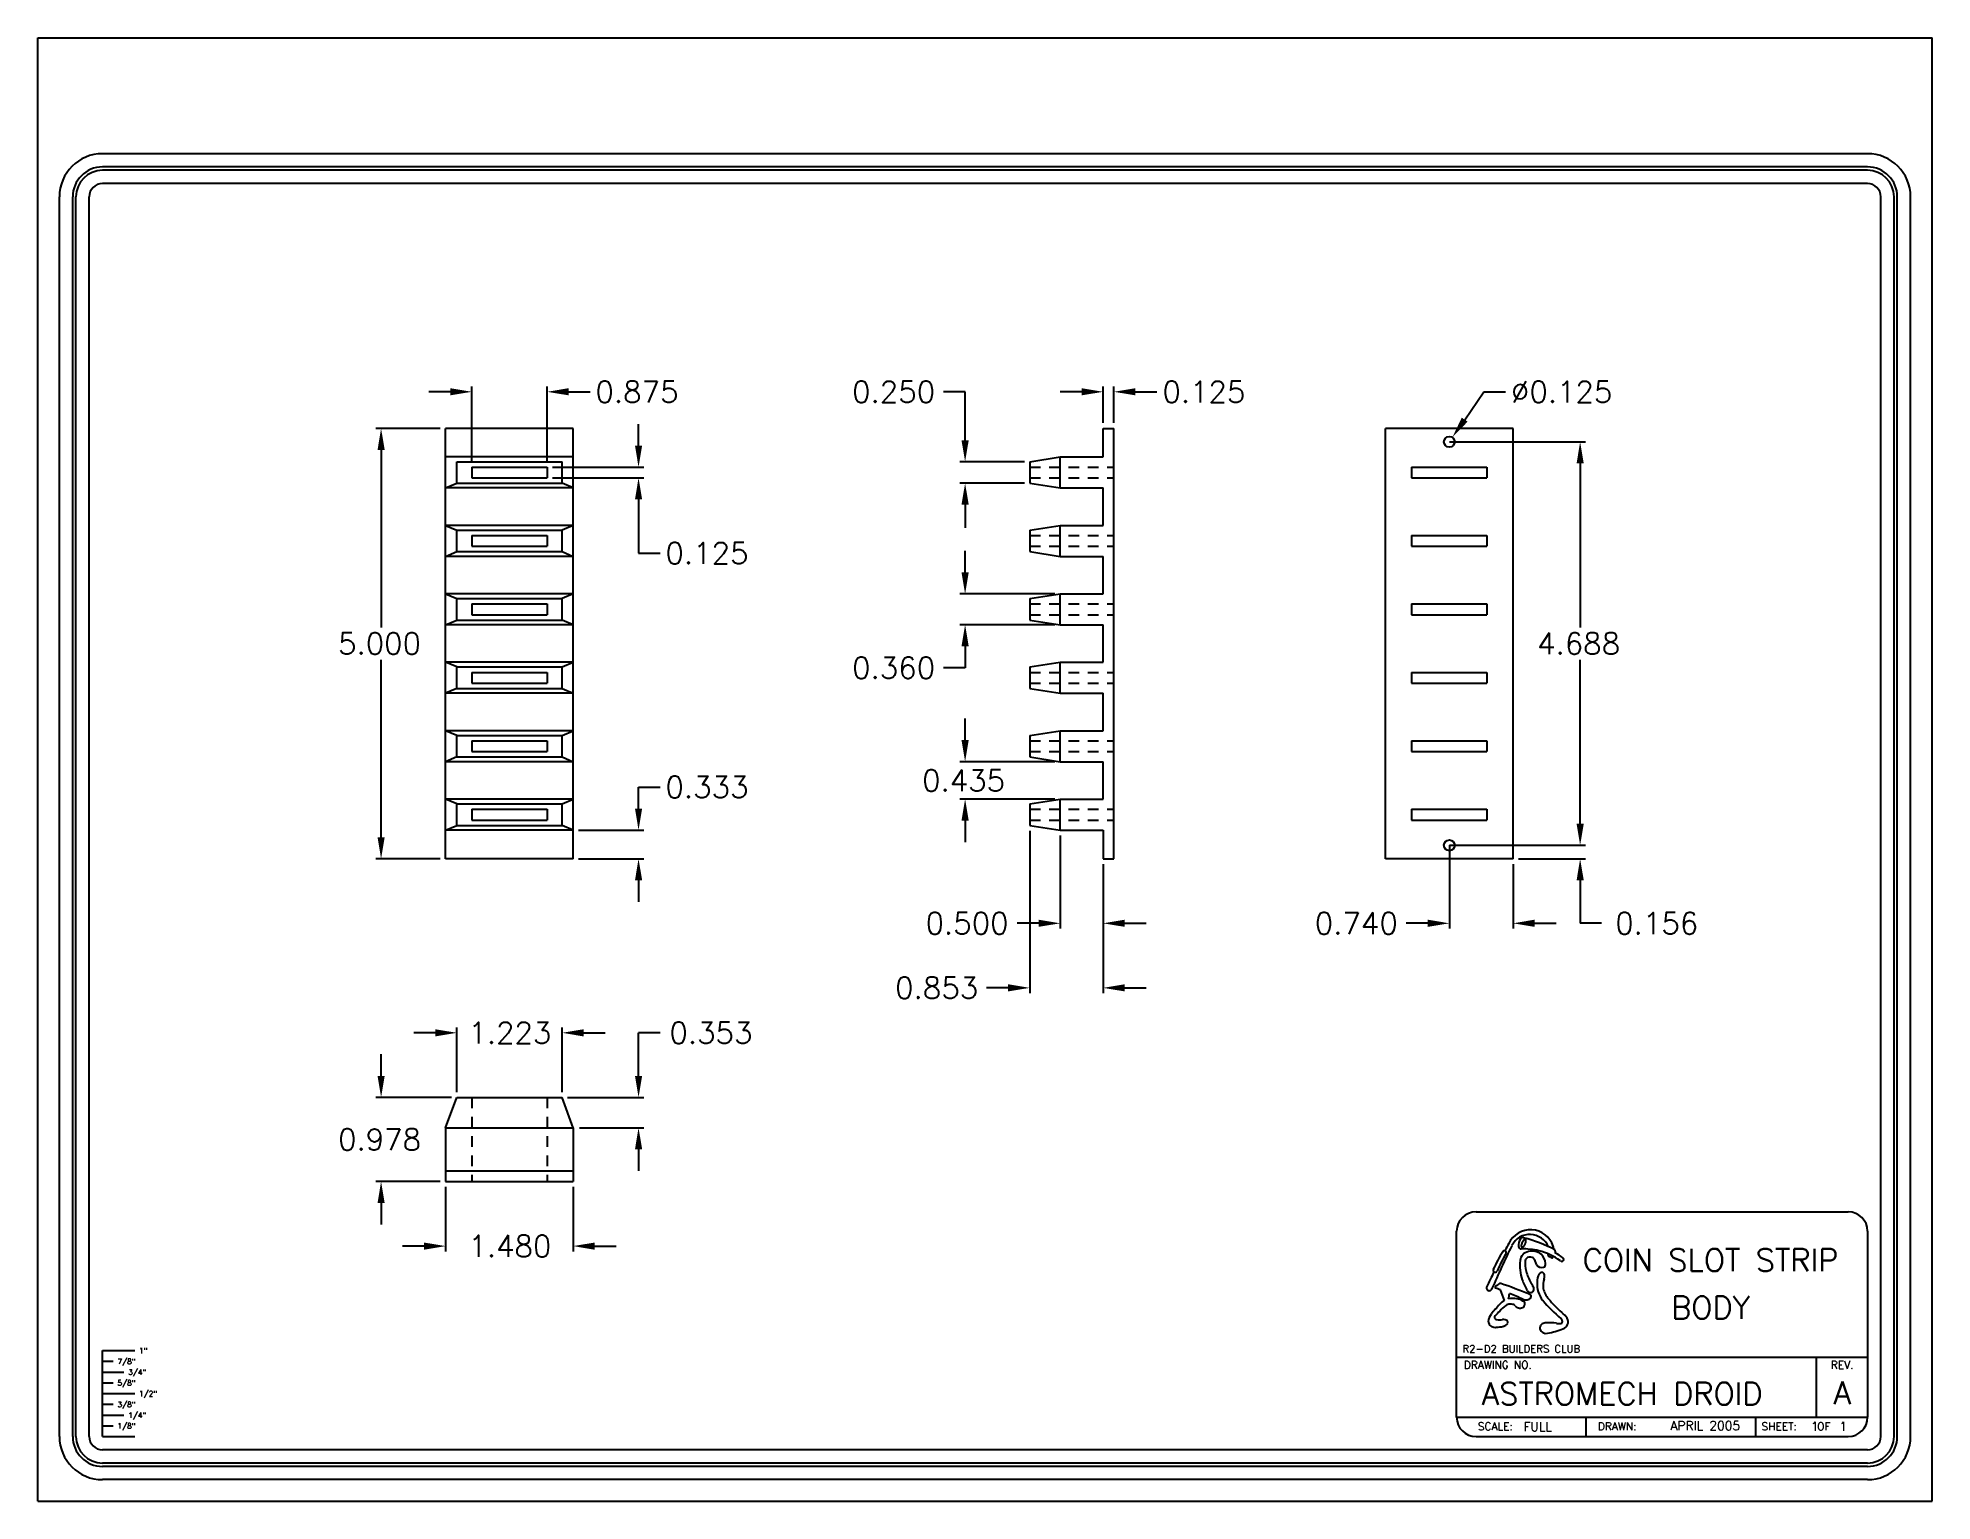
# Model space of a CAD drawing. Extents: x 0 to 22, y 0 to 17.
import ezdxf
from ezdxf.enums import TextEntityAlignment as Align

# ---------------------------------------------------------------- set-up
doc = ezdxf.new("R2010")
doc.units = 0
doc.linetypes.add('HIDDEN2', pattern=[0.1875, 0.125, -0.0625])
doc.layers.get('0').update_dxf_attribs({"linetype": 'CONTINUOUS'})
for name, color, linetype in [('BODY_-_COIN_SLOT_STRIP', 7, 'CONTINUOUS'), ('DIMENSIONS', 1, 'CONTINUOUS'), ('FORM', 5, 'CONTINUOUS')]:
    doc.layers.add(name, color=color, linetype=linetype)
doc.styles.get("Standard").update_dxf_attribs({"font": 'simplex.shx'})

# ---------------------------------------------------------------- blocks, each defined once
blk = doc.blocks.new('*U1')
at = {"layer": 'DIMENSIONS'}
blk.add_text('1.480', height=0.25, dxfattribs=at).set_placement((5, 2.838))

msp = doc.modelspace()

# ---------------------------------------------------------------- linework, layer by layer
for p, q in [((0, 0), (0, 17)), ((0, 17), (22, 17)), ((22, 0), (22, 17)), ((0.75, 0.75), (0.75, 1.75)), ((0.75, 1.75), (1.125, 1.75)), ((0.75, 1.625), (0.875, 1.625)), ((0.75, 1.5), (1, 1.5)), ((0.75, 1.375), (0.875, 1.375)), ((0.75, 1.25), (1.125, 1.25)), ((0.75, 1.125), (0.875, 1.125)), ((0.75, 1), (1, 1)), ((0.75, 0.875), (0.875, 0.875)), ((0.75, 0.75), (1.125, 0.75)), ((0, 0), (22, 0))]:
    msp.add_line(p, q)
at = {"layer": 'BODY_-_COIN_SLOT_STRIP'}
for p, q in [((4.736, 7.463), (4.736, 12.463)), ((6.216, 12.463), (4.736, 12.463)), ((6.216, 7.463), (6.216, 12.463)), ((12.372, 12.463), (12.497, 12.463)), ((12.372, 12.131), (12.372, 12.463)), ((12.497, 7.463), (12.497, 12.463)), ((15.653, 7.463), (15.653, 12.463)), ((17.133, 12.463), (15.653, 12.463)), ((17.133, 7.463), (17.133, 12.463)), ((6.216, 12.131), (4.736, 12.131)), ((11.519, 12.076), (11.872, 12.131)), ((11.872, 11.771), (11.872, 12.131)), ((11.872, 12.131), (12.372, 12.131)), ((4.865, 11.826), (4.865, 12.076)), ((4.865, 12.076), (6.088, 12.076)), ((5.039, 12.013), (5.914, 12.013)), ((5.039, 12.013), (5.039, 11.888)), ((5.039, 11.888), (5.914, 11.888)), ((5.914, 12.013), (5.914, 11.888)), ((6.088, 11.826), (6.088, 12.076)), ((11.519, 12.076), (11.519, 11.826)), ((15.955, 12.013), (16.83, 12.013)), ((15.955, 12.013), (15.955, 11.888)), ((15.955, 11.888), (16.83, 11.888)), ((16.83, 12.013), (16.83, 11.888)), ((4.736, 11.771), (4.865, 11.826)), ((6.216, 11.771), (4.736, 11.771)), ((4.865, 11.826), (6.088, 11.826)), ((6.216, 11.771), (6.088, 11.826)), ((11.519, 11.826), (11.872, 11.771)), ((11.872, 11.771), (12.372, 11.771)), ((12.372, 11.336), (12.372, 11.771)), ((6.216, 11.336), (4.736, 11.336)), ((4.736, 11.336), (4.865, 11.281)), ((4.865, 11.031), (4.865, 11.281)), ((4.865, 11.281), (6.088, 11.281)), ((6.216, 11.336), (6.088, 11.281)), ((6.088, 11.031), (6.088, 11.281)), ((11.519, 11.281), (11.872, 11.336)), ((11.519, 11.281), (11.519, 11.031)), ((11.872, 10.976), (11.872, 11.336)), ((11.872, 11.336), (12.372, 11.336)), ((4.736, 10.976), (4.865, 11.031)), ((4.865, 11.031), (6.088, 11.031)), ((5.039, 11.218), (5.914, 11.218)), ((5.039, 11.218), (5.039, 11.093)), ((5.039, 11.093), (5.914, 11.093)), ((5.914, 11.218), (5.914, 11.093)), ((6.088, 11.031), (6.216, 10.976)), ((11.519, 11.031), (11.872, 10.976)), ((15.955, 11.218), (16.83, 11.218)), ((15.955, 11.218), (15.955, 11.093)), ((15.955, 11.093), (16.83, 11.093)), ((16.83, 11.218), (16.83, 11.093)), ((6.216, 10.976), (4.736, 10.976)), ((11.872, 10.976), (12.372, 10.976)), ((12.372, 10.541), (12.372, 10.976)), ((6.216, 10.541), (4.736, 10.541)), ((4.736, 10.541), (4.865, 10.486)), ((4.865, 10.236), (4.865, 10.486)), ((4.865, 10.486), (6.088, 10.486)), ((5.039, 10.423), (5.914, 10.423)), ((5.039, 10.423), (5.039, 10.298)), ((5.914, 10.423), (5.914, 10.298)), ((6.216, 10.541), (6.088, 10.486)), ((6.088, 10.236), (6.088, 10.486)), ((11.519, 10.486), (11.872, 10.541)), ((11.519, 10.486), (11.519, 10.236)), ((11.872, 10.181), (11.872, 10.541)), ((11.872, 10.541), (12.372, 10.541)), ((15.955, 10.423), (16.83, 10.423)), ((15.955, 10.423), (15.955, 10.298)), ((16.83, 10.423), (16.83, 10.298)), ((4.736, 10.181), (4.865, 10.236)), ((6.216, 10.181), (4.736, 10.181)), ((4.865, 10.236), (6.088, 10.236)), ((5.039, 10.298), (5.914, 10.298)), ((6.216, 10.181), (6.088, 10.236)), ((11.519, 10.236), (11.872, 10.181)), ((11.872, 10.181), (12.372, 10.181)), ((12.372, 9.746), (12.372, 10.181)), ((15.955, 10.298), (16.83, 10.298)), ((6.216, 9.746), (4.736, 9.746)), ((4.865, 9.691), (4.736, 9.746)), ((4.865, 9.691), (6.088, 9.691)), ((4.865, 9.441), (4.865, 9.691)), ((6.088, 9.691), (6.216, 9.746)), ((6.088, 9.441), (6.088, 9.691)), ((11.519, 9.691), (11.872, 9.746)), ((11.519, 9.691), (11.519, 9.441)), ((11.872, 9.386), (11.872, 9.746)), ((11.872, 9.746), (12.372, 9.746)), ((5.039, 9.628), (5.914, 9.628)), ((5.039, 9.628), (5.039, 9.503)), ((5.039, 9.503), (5.914, 9.503)), ((5.914, 9.628), (5.914, 9.503)), ((15.955, 9.628), (16.83, 9.628)), ((15.955, 9.628), (15.955, 9.503)), ((15.955, 9.503), (16.83, 9.503)), ((16.83, 9.628), (16.83, 9.503)), ((4.865, 9.441), (4.736, 9.386)), ((6.216, 9.386), (4.736, 9.386)), ((4.865, 9.441), (6.088, 9.441)), ((6.088, 9.441), (6.216, 9.386)), ((11.519, 9.441), (11.872, 9.386)), ((11.872, 9.386), (12.372, 9.386)), ((12.372, 8.951), (12.372, 9.386)), ((6.216, 8.951), (4.736, 8.951)), ((4.865, 8.896), (4.736, 8.951)), ((4.865, 8.646), (4.865, 8.896)), ((4.865, 8.896), (6.088, 8.896)), ((5.039, 8.833), (5.914, 8.833)), ((5.039, 8.833), (5.039, 8.708)), ((5.914, 8.833), (5.914, 8.708)), ((6.088, 8.896), (6.216, 8.951)), ((6.088, 8.646), (6.088, 8.896)), ((11.519, 8.896), (11.872, 8.951)), ((11.519, 8.896), (11.519, 8.646)), ((11.872, 8.591), (11.872, 8.951)), ((11.872, 8.951), (12.372, 8.951)), ((15.955, 8.833), (16.83, 8.833)), ((15.955, 8.833), (15.955, 8.708)), ((16.83, 8.833), (16.83, 8.708)), ((4.865, 8.646), (4.736, 8.591)), ((6.216, 8.591), (4.736, 8.591)), ((4.865, 8.646), (6.088, 8.646)), ((5.039, 8.708), (5.914, 8.708)), ((6.088, 8.646), (6.216, 8.591)), ((11.519, 8.646), (11.872, 8.591)), ((11.872, 8.591), (12.372, 8.591)), ((12.372, 8.156), (12.372, 8.591)), ((15.955, 8.708), (16.83, 8.708)), ((6.216, 8.156), (4.736, 8.156)), ((4.865, 8.101), (4.736, 8.156)), ((6.088, 8.101), (6.216, 8.156)), ((11.519, 8.101), (11.872, 8.156)), ((11.872, 7.796), (11.872, 8.156)), ((11.872, 8.156), (12.372, 8.156)), ((4.865, 7.851), (4.865, 8.101)), ((4.865, 8.101), (6.088, 8.101)), ((5.039, 8.038), (5.914, 8.038)), ((5.039, 8.038), (5.039, 7.913)), ((5.914, 8.038), (5.914, 7.913)), ((6.088, 7.851), (6.088, 8.101)), ((11.519, 8.101), (11.519, 7.851)), ((15.955, 8.038), (16.83, 8.038)), ((15.955, 8.038), (15.955, 7.913)), ((16.83, 8.038), (16.83, 7.913)), ((4.736, 7.796), (4.865, 7.851)), ((6.216, 7.796), (4.736, 7.796)), ((4.865, 7.851), (6.088, 7.851)), ((5.039, 7.913), (5.914, 7.913)), ((6.216, 7.796), (6.088, 7.851)), ((11.519, 7.851), (11.872, 7.796)), ((11.872, 7.796), (12.372, 7.796)), ((12.372, 7.796), (12.372, 7.463)), ((15.955, 7.913), (16.83, 7.913)), ((6.216, 7.463), (4.736, 7.463)), ((12.372, 7.463), (12.497, 7.463)), ((17.133, 7.463), (15.653, 7.463)), ((4.736, 4.338), (4.865, 4.691)), ((4.865, 4.691), (6.088, 4.691)), ((6.216, 4.338), (6.088, 4.691)), ((4.736, 4.338), (4.736, 3.713)), ((4.736, 4.338), (6.216, 4.338)), ((6.216, 4.338), (6.216, 3.713)), ((4.736, 3.838), (6.216, 3.838)), ((4.736, 3.713), (6.216, 3.713))]:
    msp.add_line(p, q, dxfattribs=at)
at = {"layer": 'BODY_-_COIN_SLOT_STRIP', "linetype": 'HIDDEN2'}
for p, q in [((11.519, 12.013), (12.497, 12.013)), ((11.519, 11.888), (12.497, 11.888)), ((11.519, 11.218), (12.497, 11.218)), ((11.519, 11.093), (12.497, 11.093)), ((11.519, 10.423), (12.497, 10.423)), ((11.519, 10.298), (12.497, 10.298)), ((11.519, 9.628), (12.497, 9.628)), ((11.519, 9.503), (12.497, 9.503)), ((11.519, 8.833), (12.497, 8.833)), ((11.519, 8.708), (12.497, 8.708)), ((11.519, 8.038), (12.497, 8.038)), ((11.519, 7.913), (12.497, 7.913)), ((5.039, 4.691), (5.039, 3.713)), ((5.914, 4.691), (5.914, 3.713))]:
    msp.add_line(p, q, dxfattribs=at)
at = {"layer": 'BODY_-_COIN_SLOT_STRIP'}
for centre in [(16.393, 12.307), (16.393, 7.619)]:
    msp.add_circle(centre, 0.0625, dxfattribs=at)
at = {"layer": 'DIMENSIONS'}
for p, q in [((4.789, 12.888), (4.539, 12.888)), ((5.039, 12.076), (5.039, 12.951)), ((5.914, 12.076), (5.914, 12.951)), ((6.164, 12.888), (6.414, 12.888)), ((10.769, 12.888), (10.519, 12.888)), ((10.769, 12.326), (10.769, 12.888)), ((12.122, 12.888), (11.872, 12.888)), ((12.372, 12.526), (12.372, 12.951)), ((12.497, 12.526), (12.497, 12.951)), ((12.747, 12.888), (12.997, 12.888)), ((16.571, 12.564), (16.795, 12.888)), ((16.795, 12.888), (17.045, 12.888)), ((4.674, 12.463), (3.924, 12.463)), ((6.976, 12.263), (6.976, 12.513)), ((3.986, 12.213), (3.986, 10.151)), ((16.393, 12.307), (17.975, 12.307)), ((5.976, 12.013), (7.039, 12.013)), ((5.976, 11.888), (7.039, 11.888)), ((11.457, 12.076), (10.707, 12.076)), ((17.912, 12.057), (17.912, 10.151)), ((11.457, 11.826), (10.707, 11.826)), ((6.976, 11.638), (6.976, 11.013)), ((10.769, 11.576), (10.769, 11.308)), ((6.976, 11.013), (7.226, 11.013)), ((10.769, 10.791), (10.769, 11.041)), ((11.81, 10.541), (10.707, 10.541)), ((11.81, 10.181), (10.707, 10.181)), ((10.769, 9.931), (10.769, 9.681)), ((3.986, 7.713), (3.986, 9.776)), ((10.769, 9.681), (10.519, 9.681)), ((17.912, 7.869), (17.912, 9.776)), ((10.769, 8.841), (10.769, 9.091)), ((11.81, 8.591), (10.707, 8.591)), ((6.976, 8.046), (6.976, 8.296)), ((6.976, 8.296), (7.226, 8.296)), ((11.81, 8.156), (10.707, 8.156)), ((17.912, 7.869), (17.912, 8.119)), ((6.279, 7.796), (7.039, 7.796)), ((10.769, 7.906), (10.769, 7.656)), ((11.519, 7.788), (11.519, 5.901)), ((11.872, 7.733), (11.872, 6.651)), ((16.393, 7.619), (17.975, 7.619)), ((16.393, 7.619), (16.393, 6.651)), ((16.455, 7.619), (17.975, 7.619)), ((4.674, 7.463), (3.924, 7.463)), ((6.279, 7.463), (7.039, 7.463)), ((12.372, 7.401), (12.372, 6.651)), ((12.372, 7.401), (12.372, 5.901)), ((17.133, 7.401), (17.133, 6.651)), ((17.195, 7.463), (17.975, 7.463)), ((6.976, 7.213), (6.976, 6.963)), ((17.912, 7.213), (17.912, 6.713)), ((11.622, 6.713), (11.372, 6.713)), ((12.622, 6.713), (12.872, 6.713)), ((16.143, 6.713), (15.893, 6.713)), ((17.383, 6.713), (17.633, 6.713)), ((18.162, 6.713), (17.912, 6.713)), ((11.269, 5.963), (11.019, 5.963)), ((12.622, 5.963), (12.872, 5.963)), ((12.622, 5.963), (12.872, 5.963)), ((4.865, 4.753), (4.865, 5.503)), ((6.088, 4.753), (6.088, 5.503)), ((4.615, 5.441), (4.365, 5.441)), ((6.338, 5.441), (6.588, 5.441)), ((6.976, 4.941), (6.976, 5.441)), ((7.226, 5.441), (6.976, 5.441)), ((3.986, 4.941), (3.986, 5.191)), ((4.802, 4.691), (3.924, 4.691)), ((6.15, 4.691), (7.039, 4.691)), ((6.289, 4.338), (7.039, 4.338)), ((6.976, 4.088), (6.976, 3.838)), ((4.674, 3.713), (3.924, 3.713)), ((4.736, 3.65), (4.736, 2.9)), ((6.216, 3.65), (6.216, 2.9)), ((3.986, 3.463), (3.986, 3.213)), ((4.486, 2.963), (4.236, 2.963)), ((6.466, 2.963), (6.716, 2.963))]:
    msp.add_line(p, q, dxfattribs=at)
for points in [[(4.789, 12.93), (4.789, 12.847), (5.039, 12.888)], [(6.164, 12.93), (6.164, 12.847), (5.914, 12.888)], [(12.122, 12.93), (12.122, 12.847), (12.372, 12.888)], [(12.747, 12.93), (12.747, 12.847), (12.497, 12.888)], [(16.537, 12.588), (16.605, 12.541), (16.428, 12.359)], [(3.945, 12.213), (4.028, 12.213), (3.986, 12.463)], [(10.727, 12.326), (10.811, 12.326), (10.769, 12.076)], [(6.935, 12.263), (7.018, 12.263), (6.976, 12.013)], [(17.871, 12.057), (17.954, 12.057), (17.912, 12.307)], [(6.935, 11.638), (7.018, 11.638), (6.976, 11.888)], [(10.727, 11.576), (10.811, 11.576), (10.769, 11.826)], [(10.727, 10.791), (10.811, 10.791), (10.769, 10.541)], [(10.727, 9.931), (10.811, 9.931), (10.769, 10.181)], [(10.727, 8.841), (10.811, 8.841), (10.769, 8.591)], [(10.727, 7.906), (10.811, 7.906), (10.769, 8.156)], [(6.935, 8.046), (7.018, 8.046), (6.976, 7.796)], [(3.945, 7.713), (4.028, 7.713), (3.986, 7.463)], [(17.871, 7.869), (17.954, 7.869), (17.912, 7.619)], [(17.871, 7.869), (17.954, 7.869), (17.912, 7.619)], [(6.935, 7.213), (7.018, 7.213), (6.976, 7.463)], [(17.871, 7.213), (17.954, 7.213), (17.912, 7.463)], [(11.622, 6.755), (11.622, 6.672), (11.872, 6.713)], [(12.622, 6.755), (12.622, 6.672), (12.372, 6.713)], [(16.143, 6.755), (16.143, 6.672), (16.393, 6.713)], [(17.383, 6.755), (17.383, 6.672), (17.133, 6.713)], [(11.269, 6.005), (11.269, 5.922), (11.519, 5.963)], [(12.622, 6.005), (12.622, 5.922), (12.372, 5.963)], [(4.615, 5.482), (4.615, 5.399), (4.865, 5.441)], [(6.338, 5.482), (6.338, 5.399), (6.088, 5.441)], [(3.945, 4.941), (4.028, 4.941), (3.986, 4.691)], [(6.935, 4.941), (7.018, 4.941), (6.976, 4.691)], [(6.935, 4.088), (7.018, 4.088), (6.976, 4.338)], [(3.945, 3.463), (4.028, 3.463), (3.986, 3.713)], [(4.486, 3.004), (4.486, 2.921), (4.736, 2.963)], [(6.466, 3.004), (6.466, 2.921), (6.216, 2.963)]]:
    msp.add_solid(points, dxfattribs=at)
at = {"layer": 'FORM'}
for p, q in [((21.25, 15.654), (0.75, 15.654)), ((21.25, 15.5), (0.75, 15.5)), ((21.25, 15.462), (0.75, 15.462)), ((21.25, 15.308), (0.75, 15.308)), ((0.25, 0.75), (0.25, 15.154)), ((0.404, 0.75), (0.404, 15.154)), ((0.442, 0.75), (0.442, 15.154)), ((0.596, 0.75), (0.596, 15.154)), ((21.404, 0.75), (21.404, 15.154)), ((21.558, 0.75), (21.558, 15.154)), ((21.596, 0.75), (21.596, 15.154)), ((21.75, 0.75), (21.75, 15.154)), ((21.25, 0.596), (0.75, 0.596)), ((21.25, 0.442), (0.75, 0.442)), ((21.25, 0.404), (0.75, 0.404)), ((21.25, 0.25), (0.75, 0.25))]:
    msp.add_line(p, q, dxfattribs=at)
at = {"layer": 'FORM', "linetype": 'CONTINUOUS'}
for p, q in [((16.703, 3.361), (21.025, 3.361)), ((16.478, 0.975), (16.478, 3.136)), ((21.25, 3.136), (21.25, 0.975)), ((16.478, 1.673), (21.25, 1.673)), ((20.655, 1.673), (20.655, 0.975)), ((16.478, 0.975), (21.25, 0.975)), ((17.978, 0.975), (17.978, 0.75)), ((19.95, 0.972), (19.95, 0.747)), ((16.703, 0.75), (21.025, 0.75))]:
    msp.add_line(p, q, dxfattribs=at)
at = {"layer": 'FORM', "color": 1}
msp.add_polyline3d([(17.276, 3.04, 0), (17.275, 3.041, 0), (17.274, 3.041, 0), (17.273, 3.041, 0), (17.272, 3.041, 0), (17.27, 3.041, 0), (17.269, 3.041, 0), (17.268, 3.04, 0), (17.267, 3.04, 0), (17.266, 3.039, 0), (17.265, 3.039, 0), (17.263, 3.038, 0), (17.262, 3.037, 0), (17.261, 3.036, 0), (17.259, 3.035, 0), (17.258, 3.034, 0), (17.257, 3.033, 0), (17.255, 3.032, 0), (17.254, 3.03, 0), (17.253, 3.029, 0), (17.252, 3.027, 0), (17.25, 3.025, 0), (17.249, 3.024, 0), (17.248, 3.022, 0), (17.246, 3.02, 0), (17.245, 3.018, 0), (17.244, 3.016, 0), (17.243, 3.014, 0), (17.242, 3.012, 0), (17.241, 3.01, 0), (17.239, 3.008, 0), (17.238, 3.006, 0), (17.237, 3.003, 0), (17.236, 3.001, 0), (17.236, 2.999, 0), (17.235, 2.997, 0), (17.234, 2.995, 0), (17.233, 2.992, 0), (17.233, 2.99, 0), (17.232, 2.988, 0), (17.231, 2.986, 0), (17.231, 2.983, 0), (17.23, 2.981, 0), (17.23, 2.979, 0), (17.23, 2.977, 0), (17.229, 2.975, 0), (17.229, 2.973, 0), (17.229, 2.971, 0), (17.229, 2.969, 0), (17.229, 2.968, 0), (17.229, 2.966, 0), (17.229, 2.964, 0), (17.229, 2.962, 0), (17.23, 2.961, 0), (17.23, 2.96, 0), (17.23, 2.958, 0), (17.231, 2.957, 0), (17.231, 2.956, 0), (17.232, 2.955, 0), (17.232, 2.954, 0), (17.233, 2.953, 0), (17.234, 2.952, 0), (17.234, 2.951, 0), (17.235, 2.951, 0), (17.236, 2.95, 0), (17.237, 2.95, 0), (17.238, 2.95, 0), (17.239, 2.95, 0), (17.24, 2.95, 0), (17.241, 2.95, 0), (17.242, 2.95, 0), (17.244, 2.95, 0), (17.245, 2.951, 0), (17.246, 2.951, 0), (17.247, 2.952, 0), (17.248, 2.953, 0), (17.25, 2.953, 0), (17.251, 2.954, 0), (17.252, 2.955, 0), (17.254, 2.957, 0), (17.255, 2.958, 0), (17.256, 2.959, 0), (17.258, 2.961, 0), (17.259, 2.962, 0), (17.26, 2.964, 0), (17.262, 2.965, 0), (17.263, 2.967, 0), (17.264, 2.969, 0), (17.265, 2.971, 0), (17.267, 2.973, 0), (17.268, 2.975, 0), (17.269, 2.977, 0), (17.27, 2.979, 0), (17.271, 2.981, 0), (17.272, 2.983, 0), (17.273, 2.985, 0), (17.274, 2.987, 0), (17.275, 2.989, 0), (17.276, 2.992, 0), (17.277, 2.994, 0), (17.278, 2.996, 0), (17.279, 2.998, 0), (17.279, 3.001, 0), (17.28, 3.003, 0), (17.28, 3.005, 0), (17.281, 3.007, 0), (17.282, 3.009, 0), (17.282, 3.011, 0), (17.282, 3.014, 0), (17.282, 3.016, 0), (17.283, 3.018, 0), (17.283, 3.019, 0), (17.283, 3.021, 0), (17.283, 3.023, 0), (17.283, 3.025, 0), (17.283, 3.027, 0), (17.283, 3.028, 0), (17.282, 3.03, 0), (17.282, 3.031, 0), (17.282, 3.032, 0), (17.281, 3.034, 0), (17.281, 3.035, 0), (17.28, 3.036, 0), (17.279, 3.037, 0), (17.279, 3.038, 0), (17.278, 3.039, 0), (17.277, 3.039, 0), (17.276, 3.04, 0), (17.276, 3.04, 0)], dxfattribs=at)
at = {"layer": 'FORM'}
for centre, radius, start, end in [((0.75, 15.154), 0.5, 90, 180), ((21.25, 15.154), 0.5, 0, 90), ((0.75, 15.154), 0.346, 90, 180), ((0.75, 15.154), 0.308, 90, 180), ((21.25, 15.154), 0.346, 0, 90), ((21.25, 15.154), 0.308, 0, 90), ((0.75, 15.154), 0.154, 90, 180), ((21.25, 15.154), 0.154, 0, 90), ((0.75, 0.75), 0.5, 180, 270), ((0.75, 0.75), 0.346, 180, 270), ((0.75, 0.75), 0.308, 180, 270), ((0.75, 0.75), 0.154, 180, 270), ((21.25, 0.75), 0.5, 270, 0), ((21.25, 0.75), 0.346, 270, 0), ((21.25, 0.75), 0.308, 270, 0), ((21.25, 0.75), 0.154, 270, 0)]:
    msp.add_arc(centre, radius, start, end, dxfattribs=at)
at = {"layer": 'FORM', "linetype": 'CONTINUOUS'}
for centre, start, end in [((16.703, 3.136), 90, 180), ((21.025, 3.136), 360, 90), ((16.703, 0.975), 180, 270), ((21.025, 0.975), 270, 0)]:
    msp.add_arc(centre, 0.225, start, end, dxfattribs=at)
at = {"layer": 'FORM', "color": 7}
for centre, radius, start, end in [((17.335, 2.875), 0.278, 18.2326, 154.6361), ((17.32, 2.877), 0.22, 85.4854, 155.5007), ((17.329, 2.86), 0.236, 23.4687, 88.1516), ((26.447, -1.666), 10.415, 153.5831, 156.6069), ((24.943, -1.125), 8.874, 152.341, 152.9694), ((17.331, 2.785), 0.116, 99.8697, 175.5952), ((17.352, 2.722), 0.182, 54.1043, 102.9674), ((17.362, 2.758), 0.148, 0.8907, 49.1139), ((17.429, 2.913), 0.124, 333.247, 339.1268), ((17.418, 2.904), 0.19, 5.638, 17.7915), ((25.042, -1.414), 9.096, 153.3711, 154.604), ((17.677, 2.732), 0.466, 172.3003, 200.1263), ((17.548, 2.754), 0.276, 171.5259, 197.4947), ((17.322, 2.787), 0.048, 100.0375, 170.9848), ((17.867, 2.831), 0.604, 195.3231, 209.2908), ((17.324, 2.718), 0.117, 68.785, 94.7421), ((17.307, 2.762), 0.0871, 20.1831, 47.8338), ((17.16, 2.686), 0.253, 14.2811, 24.9473), ((17.465, 2.784), 0.0699, 210.2865, 287.2592), ((17.466, 2.624), 0.0332, 69.7642, 151.8988), ((17.462, 2.621), 0.0368, 357.6694, 65.2511), ((17.471, 2.753), 0.0394, 291.9673, 10.2011), ((17.547, 2.854), 0.00713, 157.3748, 243.1832), ((17.713, 3.159), 0.354, 241.5397, 249.3399), ((17.589, 2.831), 0.00392, 246.7424, 343.5507), ((17.418, 2.904), 0.19, 336.9972, 341.1119), ((16.856, 2.477), 0.0328, 161.1287, 346.893), ((16.933, 2.484), 0.00917, 120.5491, 251.4839), ((17.104, 2.316), 0.248, 124.2548, 135.0129), ((15.699, -0.948), 3.638, 69.2866, 70.2231), ((16.983, 2.502), 0.0272, 76.4452, 134.3635), ((18.095, 2.805), 1.164, 197.5192, 203.9815), ((13.996, -5.973), 9.014, 68.3272, 70.6061), ((18.01, 2.862), 0.824, 200.6463, 210.0465), ((17.335, 2.464), 0.0413, 201.5645, 38.0941), ((16.875, 2.223), 0.561, 28.4319, 33.8655), ((17.717, 2.521), 0.305, 175.9752, 218.045), ((17.588, 2.552), 0.175, 149.9608, 183.0164), ((17.771, 2.498), 0.289, 162.8186, 185.355), ((17.739, 2.527), 0.262, 192.3535, 222.302), ((17.375, 2.614), 0.123, 345.3619, 2.6057), ((18.526, 0.861), 2.105, 137.4564, 141.4055), ((17.686, 1.488), 1.009, 134.541, 138.9147), ((17.16, 2.124), 0.244, 121.505, 139.0958), ((17.302, 1.933), 0.424, 126.6804, 139.7871), ((17.098, 2.205), 0.0841, 90, 125.5975), ((16.737, 2.434), 0.354, 346.5241, 356.715), ((17.125, 2.025), 0.329, 81.0168, 97.6796), ((15.699, -0.948), 3.638, 64.8574, 67.5151), ((17.107, 2.24), 0.0497, 63.4627, 100.742), ((17.111, 2.214), 0.0734, 50.0038, 75.5417), ((17.242, 2.344), 0.112, 221.1819, 237.6838), ((17.146, 2.156), 0.197, 58.748, 81.1062), ((17.213, 2.333), 0.0899, 250.0839, 281.7545), ((17.226, 2.287), 0.0415, 277.7057, 342.6988), ((17.278, 2.412), 0.0742, 243.4858, 285.1066), ((17.236, 2.292), 0.0343, 329.1857, 69.5272), ((17.289, 2.401), 0.0619, 277.7873, 324.4296), ((17.319, 2.379), 0.0245, 325.5245, 75.3405), ((18.685, 3.332), 1.567, 219.6028, 230.5002), ((18.64, 3.253), 1.419, 219.5063, 228.4276), ((17, 2.075), 0.155, 140.5469, 175.5193), ((16.89, 2.087), 0.0444, 178.8843, 204.47), ((16.904, 2.08), 0.0554, 192.6455, 248.2224), ((16.928, 2.126), 0.107, 245.4026, 275.4098), ((16.937, 2.134), 0.0204, 124.2549, 201.2233), ((16.943, 2.137), 0.0267, 201.8253, 267.1645), ((16.926, 2.426), 0.406, 271.6993, 283.3954), ((16.976, 2.347), 0.24, 261.666, 278.334), ((17.014, 2.023), 0.0874, 52.9907, 91.7489), ((16.999, 2.117), 0.0895, 283.5752, 324.5897), ((17.05, 2.075), 0.0238, 337.1416, 47.565), ((17.505, 2.009), 0.0608, 88.4325, 186.6263), ((17.514, 2.021), 0.0727, 195.7266, 285.3807), ((17.556, 1.522), 0.55, 81.4266, 95.2081), ((17.428, 2.665), 0.721, 278.3733, 293.1521), ((17.67, 2.211), 0.149, 257.5181, 277.231), ((17.658, 2.085), 0.0481, 12.0254, 52.1436), ((17.679, 2.089), 0.0274, 292.2603, 12.8674), ((17.545, 1.983), 0.259, 32.9711, 53.7284), ((17.686, 2.084), 0.0865, 287.7475, 27.3521)]:
    msp.add_arc(centre, radius, start, end, dxfattribs=at)
at = {"layer": 'FORM', "color": 5}
for centre, radius, start, end in [((18.671, 1.878), 1.947, 148.4149, 155.1985), ((19.048, 1.745), 2.296, 150.4088, 156.2074), ((17.032, 2.888), 0.0215, 335.3232, 152.6722), ((17.33, 2.97), 0.135, 145.6086, 184.3667), ((17.226, 2.961), 0.0308, 183.998, 273.3138), ((17.247, 3.028), 0.0336, 75.2447, 147.693), ((17.221, 1.871), 1.06, 78.393, 89.648), ((16.847, 1.492), 1.621, 61.6372, 75.392), ((17.209, 2.116), 0.825, 54.9325, 74.1529), ((17.586, 2.891), 0.041, 342.6983, 41.6728), ((17.427, 2.454), 0.469, 52.7669, 65.0636), ((16.926, 2.683), 0.0245, 152.1811, 330.991), ((17.698, 2.808), 0.023, 227.6203, 57.4121)]:
    msp.add_arc(centre, radius, start, end, dxfattribs=at)

# ---------------------------------------------------------------- block references
msp.add_blockref('*U1', (0, 0))

# ---------------------------------------------------------------- texts
for s, p in [('1"', (1.174, 1.717)), ('7/8"', (0.924, 1.592)), ('3/4"', (1.049, 1.467)), ('5/8"', (0.924, 1.342)), ('3/8"', (0.924, 1.092)), ('1/2"', (1.174, 1.217)), ('1/8"', (0.924, 0.842)), ('1/4"', (1.049, 0.967))]:
    msp.add_text(s, height=0.0625).set_placement(p)
at = {"layer": 'DIMENSIONS'}
for s, p in [('0.875', (6.476, 12.763)), ('0.250', (9.457, 12.763)), ('0.125', (13.06, 12.763)), ('∅0.125', (17.108, 12.763)), ('0.125', (7.289, 10.888)), ('5.000', (3.486, 9.838)), ('4.688', (17.412, 9.838)), ('0.360', (9.457, 9.556)), ('0.333', (7.289, 8.171)), ('0.435', (10.269, 8.248)), ('0.500', (10.31, 6.588)), ('0.740', (14.83, 6.588)), ('0.156', (18.32, 6.588)), ('0.853', (9.957, 5.838)), ('1.223', (5, 5.316)), ('0.353', (7.335, 5.316)), ('0.978', (3.486, 4.077))]:
    msp.add_text(s, height=0.25, dxfattribs=at).set_placement(p)
at = {"layer": 'FORM'}
for s, height, p in [('COIN SLOT STRIP', 0.26052, (19.427, 2.671)), ('BODY', 0.2605, (19.427, 2.119))]:
    msp.add_text(s, height=height, dxfattribs=at).set_placement(p, align=Align.CENTER)
at = {"layer": 'FORM', "color": 7}
msp.add_text('R2-D2 BUILDERS CLUB', height=0.08615, dxfattribs=at).set_placement((16.546, 1.727))
at = {"layer": 'FORM', "linetype": 'CONTINUOUS'}
for s, height, p in [('DRAWING NO.', 0.09003, (16.561, 1.538)), ('SCALE:', 0.09, (16.725, 0.824)), ('DRAWN:', 0.09, (18.119, 0.824)), ('SHEET:   OF', 0.09003, (20.018, 0.823))]:
    msp.add_text(s, height=height, dxfattribs=at).set_placement(p)
msp.add_text('REV.', height=0.09, dxfattribs=at).set_placement((20.955, 1.538), align=Align.CENTER)
at = {"layer": 'FORM'}
for s, height, p in [('ASTROMECH DROID', 0.26052, (16.771, 1.118)), ('A', 0.261, (20.857, 1.128)), ('FULL', 0.1042, (17.254, 0.814)), ('1   1', 0.1042, (20.593, 0.817))]:
    msp.add_text(s, height=height, dxfattribs=at).set_placement(p)
msp.add_text('APRIL 2005', height=0.1042, dxfattribs=at).set_placement((19.77, 0.825), align=Align.RIGHT)

doc.saveas('drawing.dxf')
